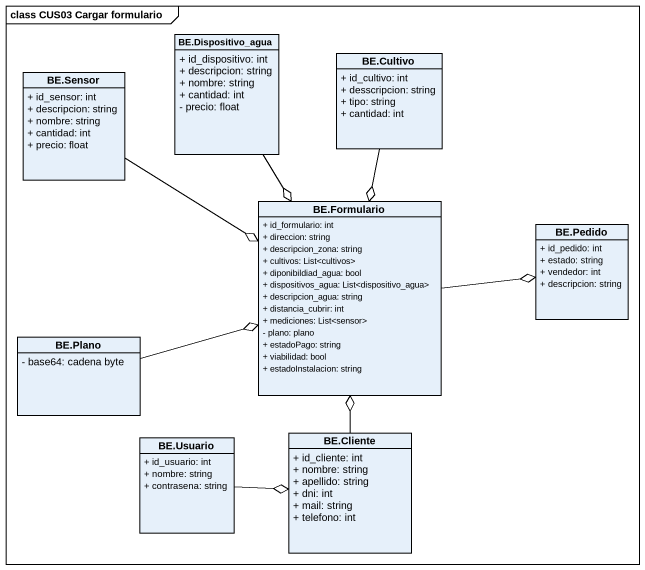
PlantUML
@startuml
mainframe class CUS03 Cargar formulario
hide circle
hide empty members
skinparam classAttributeIconSize 0
class "BE.Sensor" as BE_Sensor {
  + id_sensor: int
  + descripcion: string
  + nombre: string
  + cantidad: int
  + precio: float
}
class "BE.Dispositivo_agua" as BE_Dispositivo_agua {
  + id_dispositivo: int
  + descripcion: string
  + nombre: string
  + cantidad: int
  - precio: float
}
class "BE.Cultivo" as BE_Cultivo {
  + id_cultivo: int
  + desscripcion: string
  + tipo: string
  + cantidad: int
}
class "BE.Formulario" as BE_Formulario {
  + id_formulario: int
  + direccion: string
  + descripcion_zona: string
  + cultivos: List<cultivos>
  + diponibildiad_agua: bool
  + dispositivos_agua: List<dispositivo_agua>
  + descripcion_agua: string
  + distancia_cubrir: int
  + mediciones: List<sensor>
  - plano: plano
  + estadoPago: string
  + viabilidad: bool
  + estadoInstalacion: string
}
class "BE.Pedido" as BE_Pedido {
  + id_pedido: int
  + estado: string
  + vendedor: int
  + descripcion: string
}
class "BE.Plano" as BE_Plano {
  - base64: cadena byte
}
class "BE.Usuario" as BE_Usuario {
  + id_usuario: int
  + nombre: string
  + contrasena: string
}
class "BE.Cliente" as BE_Cliente {
  + id_cliente: int
  + nombre: string
  + apellido: string
  + dni: int
  + mail: string
  + telefono: int
}
BE_Sensor --o BE_Formulario
BE_Dispositivo_agua --o BE_Formulario
BE_Cultivo --o BE_Formulario
BE_Formulario -right-o BE_Pedido
BE_Plano -right-o BE_Formulario
BE_Usuario -right-o BE_Cliente
BE_Cliente -up-o BE_Formulario
@enduml
